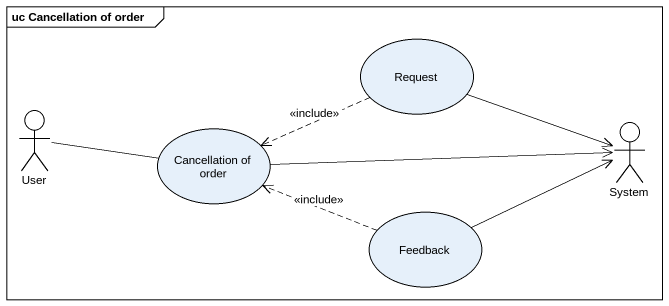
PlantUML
@startuml
mainframe uc Cancellation of order
usecase Request
actor User
usecase "Cancellation of order" as Cancellation_of_order
actor System
usecase Feedback
Request .left.> Cancellation_of_order : <<include>>
Request -right-> System
User -right- Cancellation_of_order
Cancellation_of_order -right-> System
Feedback .left.> Cancellation_of_order : <<include>>
Feedback -right-> System
@enduml
